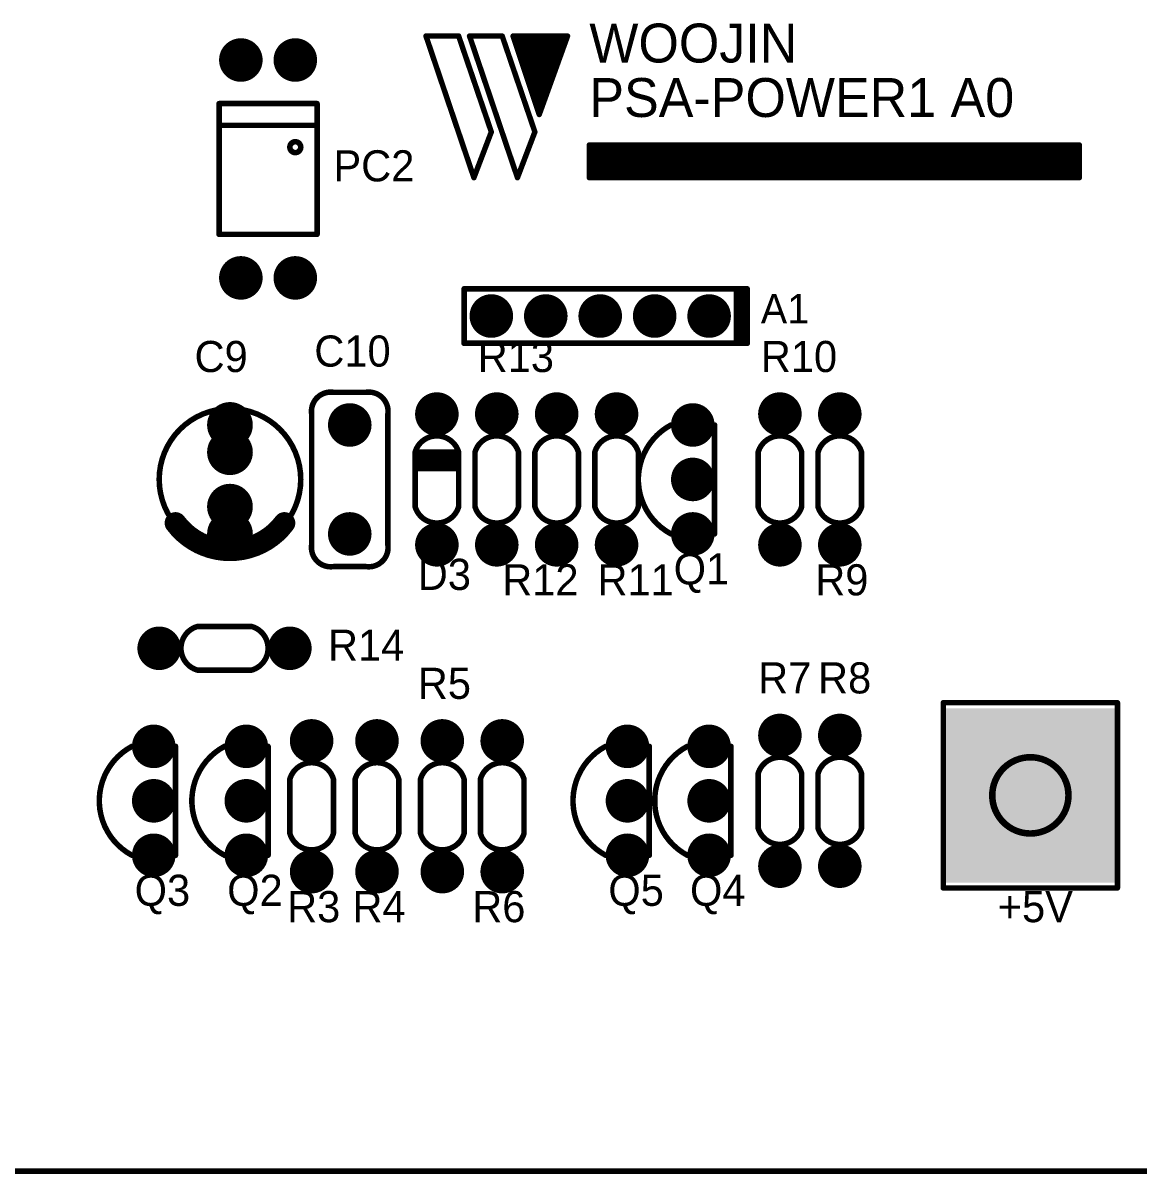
# Model space of a CAD drawing. Extents: x -5 to 220, y 0 to 100.
# Drawn here: x 58.7 to 110, y -0.1 to 52.7 of the extents above; entities that cross this region are included whole.
import ezdxf
from ezdxf.enums import TextEntityAlignment as Align

# ---------------------------------------------------------------- set-up
doc = ezdxf.new("R2010")
doc.units = 0
doc.header["$MEASUREMENT"] = 0
for name, color, linetype in [('2DLINES_1', 2, 'Continuous'), ('BOARD_OUTLINE', 1, 'Continuous'), ('COMP_OUTLINE_TOP', 4, 'Continuous'), ('PADLAYER_BOTTOM', 8, 'Continuous'), ('PADLAYER_TOP', 7, 'Continuous'), ('TEXT_1', 3, 'Continuous'), ('TOOL_TOP', 5, 'Continuous')]:
    doc.layers.add(name, color=color, linetype=linetype)

msp = doc.modelspace()

# ---------------------------------------------------------------- linework, layer by layer
at = {"layer": '2DLINES_1', "const_width": 0.25}
for points in [[(77.25, 52.1), (79.45, 45.6)], [(77.25, 52.1), (78.75, 52.1)], [(78.75, 52.1), (80.25, 47.7)], [(79.25, 52.1), (81.45, 45.6)], [(79.25, 52.1), (80.75, 52.1)], [(80.75, 52.1), (82.25, 47.7)], [(81.25, 52.1), (82.45, 48.5)], [(81.25, 52.1), (82.45, 48.5)], [(83.75, 52.1), (81.25, 52.1)], [(81.25, 52.1), (83.75, 52.1)], [(81.4, 51.95), (83.6, 51.95)], [(81.4, 51.75), (83.6, 51.75)], [(82.45, 48.5), (83.75, 52.1)], [(81.5, 51.55), (83.5, 51.55)], [(81.6, 51.35), (83.4, 51.35)], [(81.6, 51.15), (83.4, 51.15)], [(81.7, 50.95), (83.3, 50.95)], [(81.8, 50.75), (83.2, 50.75)], [(81.9, 50.55), (83.1, 50.55)], [(81.9, 50.35), (83, 50.35)], [(82, 50.15), (82.9, 50.15)], [(82, 49.95), (82.9, 49.95)], [(82.1, 49.75), (82.8, 49.75)], [(82.1, 49.55), (82.8, 49.55)], [(82.2, 49.35), (82.7, 49.35)], [(82.3, 49.15), (82.6, 49.15)], [(82.3, 48.95), (82.6, 48.95)], [(79.45, 45.6), (80.25, 47.7)], [(81.45, 45.6), (82.25, 47.7)], [(107.25, 47.1), (84.75, 47.1)], [(84.75, 47.1), (84.75, 45.6)], [(84.95, 47.05), (107.15, 47.05)], [(84.95, 45.65), (84.95, 47.05)], [(107.15, 47.05), (107.15, 45.65)], [(107.25, 45.6), (107.25, 47.1)], [(85, 46.85), (107, 46.85)], [(85, 45.85), (85, 46.85)], [(85.15, 46.75), (106.95, 46.75)], [(85.15, 45.95), (85.15, 46.75)], [(85.25, 46.6), (106.75, 46.6)], [(85.25, 46.1), (85.25, 46.6)], [(85.35, 46.55), (106.65, 46.55)], [(85.35, 46.15), (85.35, 46.55)], [(106.55, 46.45), (85.45, 46.45)], [(85.45, 46.45), (85.45, 46.25)], [(106.55, 46.25), (106.55, 46.45)], [(106.65, 46.55), (106.65, 46.15)], [(106.75, 46.6), (106.75, 46.1)], [(106.95, 46.75), (106.95, 45.95)], [(107, 46.85), (107, 45.85)], [(107, 45.85), (85, 45.85)], [(106.95, 45.95), (85.15, 45.95)], [(106.75, 46.1), (85.25, 46.1)], [(106.65, 46.15), (85.35, 46.15)], [(85.45, 46.25), (106.55, 46.25)], [(84.75, 45.6), (107.25, 45.6)], [(107.15, 45.65), (84.95, 45.65)], [(109, 21.5), (101, 21.5)], [(101, 21.5), (101, 13)], [(109, 13), (109, 21.5)], [(101, 13), (109, 13)]]:
    msp.add_lwpolyline(points, dxfattribs=at)
at = {"layer": '2DLINES_1', "const_width": 0.125}
for points in [[(77.1875, 52.1, 1), (77.3125, 52.1, 1)], [(77.1875, 52.1, 1), (77.3125, 52.1, 1)], [(78.6875, 52.1, 1), (78.8125, 52.1, 1)], [(78.6875, 52.1, 1), (78.8125, 52.1, 1)], [(79.1875, 52.1, 1), (79.3125, 52.1, 1)], [(79.1875, 52.1, 1), (79.3125, 52.1, 1)], [(80.6875, 52.1, 1), (80.8125, 52.1, 1)], [(80.6875, 52.1, 1), (80.8125, 52.1, 1)], [(81.1875, 52.1, 1), (81.3125, 52.1, 1)], [(81.1875, 52.1, 1), (81.3125, 52.1, 1)], [(81.1875, 52.1, 1), (81.3125, 52.1, 1)], [(81.1875, 52.1, 1), (81.3125, 52.1, 1)], [(81.3375, 51.95, 1), (81.4625, 51.95, 1)], [(81.3375, 51.75, 1), (81.4625, 51.75, 1)], [(83.5375, 51.95, 1), (83.6625, 51.95, 1)], [(83.5375, 51.75, 1), (83.6625, 51.75, 1)], [(83.6875, 52.1, 1), (83.8125, 52.1, 1)], [(83.6875, 52.1, 1), (83.8125, 52.1, 1)], [(83.6875, 52.1, 1), (83.8125, 52.1, 1)], [(81.4375, 51.55, 1), (81.5625, 51.55, 1)], [(81.5375, 51.35, 1), (81.6625, 51.35, 1)], [(81.5375, 51.15, 1), (81.6625, 51.15, 1)], [(83.3375, 51.35, 1), (83.4625, 51.35, 1)], [(83.3375, 51.15, 1), (83.4625, 51.15, 1)], [(83.4375, 51.55, 1), (83.5625, 51.55, 1)], [(81.6375, 50.95, 1), (81.7625, 50.95, 1)], [(81.7375, 50.75, 1), (81.8625, 50.75, 1)], [(83.1375, 50.75, 1), (83.2625, 50.75, 1)], [(83.2375, 50.95, 1), (83.3625, 50.95, 1)], [(81.8375, 50.55, 1), (81.9625, 50.55, 1)], [(81.8375, 50.35, 1), (81.9625, 50.35, 1)], [(81.9375, 50.15, 1), (82.0625, 50.15, 1)], [(82.8375, 50.15, 1), (82.9625, 50.15, 1)], [(82.9375, 50.35, 1), (83.0625, 50.35, 1)], [(83.0375, 50.55, 1), (83.1625, 50.55, 1)], [(81.9375, 49.95, 1), (82.0625, 49.95, 1)], [(82.0375, 49.75, 1), (82.1625, 49.75, 1)], [(82.0375, 49.55, 1), (82.1625, 49.55, 1)], [(82.7375, 49.75, 1), (82.8625, 49.75, 1)], [(82.7375, 49.55, 1), (82.8625, 49.55, 1)], [(82.8375, 49.95, 1), (82.9625, 49.95, 1)], [(82.1375, 49.35, 1), (82.2625, 49.35, 1)], [(82.2375, 49.15, 1), (82.3625, 49.15, 1)], [(82.5375, 49.15, 1), (82.6625, 49.15, 1)], [(82.6375, 49.35, 1), (82.7625, 49.35, 1)], [(82.2375, 48.95, 1), (82.3625, 48.95, 1)], [(82.3875, 48.5, 1), (82.5125, 48.5, 1)], [(82.3875, 48.5, 1), (82.5125, 48.5, 1)], [(82.3875, 48.5, 1), (82.5125, 48.5, 1)], [(82.5375, 48.95, 1), (82.6625, 48.95, 1)], [(80.1875, 47.7, 1), (80.3125, 47.7, 1)], [(80.1875, 47.7, 1), (80.3125, 47.7, 1)], [(82.1875, 47.7, 1), (82.3125, 47.7, 1)], [(82.1875, 47.7, 1), (82.3125, 47.7, 1)], [(84.6875, 47.1, 1), (84.8125, 47.1, 1)], [(84.6875, 47.1, 1), (84.8125, 47.1, 1)], [(84.8875, 47.05, 1), (85.0125, 47.05, 1)], [(84.8875, 47.05, 1), (85.0125, 47.05, 1)], [(107.0875, 47.05, 1), (107.2125, 47.05, 1)], [(107.0875, 47.05, 1), (107.2125, 47.05, 1)], [(107.1875, 47.1, 1), (107.3125, 47.1, 1)], [(107.1875, 47.1, 1), (107.3125, 47.1, 1)], [(84.9375, 46.85, 1), (85.0625, 46.85, 1)], [(84.9375, 46.85, 1), (85.0625, 46.85, 1)], [(85.0875, 46.75, 1), (85.2125, 46.75, 1)], [(85.0875, 46.75, 1), (85.2125, 46.75, 1)], [(85.1875, 46.6, 1), (85.3125, 46.6, 1)], [(85.1875, 46.6, 1), (85.3125, 46.6, 1)], [(85.2875, 46.55, 1), (85.4125, 46.55, 1)], [(85.2875, 46.55, 1), (85.4125, 46.55, 1)], [(85.3875, 46.45, 1), (85.5125, 46.45, 1)], [(85.3875, 46.45, 1), (85.5125, 46.45, 1)], [(106.4875, 46.45, 1), (106.6125, 46.45, 1)], [(106.4875, 46.45, 1), (106.6125, 46.45, 1)], [(106.5875, 46.55, 1), (106.7125, 46.55, 1)], [(106.5875, 46.55, 1), (106.7125, 46.55, 1)], [(106.6875, 46.6, 1), (106.8125, 46.6, 1)], [(106.6875, 46.6, 1), (106.8125, 46.6, 1)], [(106.8875, 46.75, 1), (107.0125, 46.75, 1)], [(106.8875, 46.75, 1), (107.0125, 46.75, 1)], [(106.9375, 46.85, 1), (107.0625, 46.85, 1)], [(106.9375, 46.85, 1), (107.0625, 46.85, 1)], [(84.9375, 45.85, 1), (85.0625, 45.85, 1)], [(84.9375, 45.85, 1), (85.0625, 45.85, 1)], [(85.0875, 45.95, 1), (85.2125, 45.95, 1)], [(85.0875, 45.95, 1), (85.2125, 45.95, 1)], [(85.1875, 46.1, 1), (85.3125, 46.1, 1)], [(85.1875, 46.1, 1), (85.3125, 46.1, 1)], [(85.2875, 46.15, 1), (85.4125, 46.15, 1)], [(85.2875, 46.15, 1), (85.4125, 46.15, 1)], [(85.3875, 46.25, 1), (85.5125, 46.25, 1)], [(85.3875, 46.25, 1), (85.5125, 46.25, 1)], [(106.4875, 46.25, 1), (106.6125, 46.25, 1)], [(106.4875, 46.25, 1), (106.6125, 46.25, 1)], [(106.5875, 46.15, 1), (106.7125, 46.15, 1)], [(106.5875, 46.15, 1), (106.7125, 46.15, 1)], [(106.6875, 46.1, 1), (106.8125, 46.1, 1)], [(106.6875, 46.1, 1), (106.8125, 46.1, 1)], [(106.8875, 45.95, 1), (107.0125, 45.95, 1)], [(106.8875, 45.95, 1), (107.0125, 45.95, 1)], [(106.9375, 45.85, 1), (107.0625, 45.85, 1)], [(106.9375, 45.85, 1), (107.0625, 45.85, 1)], [(79.3875, 45.6, 1), (79.5125, 45.6, 1)], [(79.3875, 45.6, 1), (79.5125, 45.6, 1)], [(81.3875, 45.6, 1), (81.5125, 45.6, 1)], [(81.3875, 45.6, 1), (81.5125, 45.6, 1)], [(84.6875, 45.6, 1), (84.8125, 45.6, 1)], [(84.6875, 45.6, 1), (84.8125, 45.6, 1)], [(84.8875, 45.65, 1), (85.0125, 45.65, 1)], [(84.8875, 45.65, 1), (85.0125, 45.65, 1)], [(107.0875, 45.65, 1), (107.2125, 45.65, 1)], [(107.0875, 45.65, 1), (107.2125, 45.65, 1)], [(107.1875, 45.6, 1), (107.3125, 45.6, 1)], [(107.1875, 45.6, 1), (107.3125, 45.6, 1)], [(100.9375, 21.5, 1), (101.0625, 21.5, 1)], [(100.9375, 21.5, 1), (101.0625, 21.5, 1)], [(108.9375, 21.5, 1), (109.0625, 21.5, 1)], [(108.9375, 21.5, 1), (109.0625, 21.5, 1)], [(100.9375, 13, 1), (101.0625, 13, 1)], [(100.9375, 13, 1), (101.0625, 13, 1)], [(108.9375, 13, 1), (109.0625, 13, 1)], [(108.9375, 13, 1), (109.0625, 13, 1)]]:
    msp.add_lwpolyline(points, format="xyb", close=True, dxfattribs=at)
at = {"layer": 'BOARD_OUTLINE', "const_width": 0.254}
msp.add_lwpolyline([(218, 0), (2, 0, -0.427052)], format="xyb", dxfattribs=at)
at = {"layer": 'COMP_OUTLINE_TOP', "const_width": 0.254}
for points in [[(67.75, 43), (67.75, 49)], [(67.75, 49), (72.25, 49)], [(72.25, 49), (72.25, 43)], [(72.25, 48), (67.75, 48)], [(72.25, 43), (67.75, 43)], [(92, 40.5), (79, 40.5)], [(79, 40.5), (79, 39)], [(91.5, 38), (91.5, 40.5)], [(91.75, 38), (91.75, 40.5)], [(92, 38), (92, 40.5)], [(79, 39.5), (79, 38)], [(92, 38), (92, 39.5)], [(79, 38), (92, 38)], [(72, 28.75), (72, 34.75)], [(90.5, 29.25), (90.5, 34.25)], [(78.75, 33), (76.75, 33)], [(78.75, 32.875), (76.75, 32.875)], [(78.75, 32.75), (76.75, 32.75)], [(78.75, 32.625), (76.75, 32.625)], [(78.75, 32.5), (76.75, 32.5)], [(78.75, 32.375), (76.75, 32.375)], [(76.75, 32.25), (78.75, 32.25)], [(78.75, 32.25), (76.75, 32.25)], [(65.75, 14.5), (65.75, 19.5)], [(70, 14.5), (70, 19.5)], [(87.5, 14.5), (87.5, 19.5)], [(91.25, 14.5), (91.25, 19.5)]]:
    msp.add_lwpolyline(points, dxfattribs=at)
at = {"layer": 'COMP_OUTLINE_TOP'}
for points, const_width in [([(67.6865, 49, 1), (67.8135, 49, 1)], 0.127), ([(67.6865, 49, 1), (67.8135, 49, 1)], 0.127), ([(72.1865, 49, 1), (72.3135, 49, 1)], 0.127), ([(72.1865, 49, 1), (72.3135, 49, 1)], 0.127), ([(67.6865, 48, 1), (67.8135, 48, 1)], 0.127), ([(72.1865, 48, 1), (72.3135, 48, 1)], 0.127), ([(67.6865, 43, 1), (67.8135, 43, 1)], 0.127), ([(67.6865, 43, 1), (67.8135, 43, 1)], 0.127), ([(72.1865, 43, 1), (72.3135, 43, 1)], 0.127), ([(72.1865, 43, 1), (72.3135, 43, 1)], 0.127), ([(78.9365, 40.5, 1), (79.0635, 40.5, 1)], 0.127), ([(78.9365, 40.5, 1), (79.0635, 40.5, 1)], 0.127), ([(91.4365, 40.5, 1), (91.5635, 40.5, 1)], 0.127), ([(91.6865, 40.5, 1), (91.8135, 40.5, 1)], 0.127), ([(91.9365, 40.5, 1), (92.0635, 40.5, 1)], 0.127), ([(91.9365, 40.5, 1), (92.0635, 40.5, 1)], 0.127), ([(78.9365, 39.5, 1), (79.0635, 39.5, 1)], 0.127), ([(91.9365, 39.5, 1), (92.0635, 39.5, 1)], 0.127), ([(78.9365, 39, 1), (79.0635, 39, 1)], 0.127), ([(78.9365, 38, 1), (79.0635, 38, 1)], 0.127), ([(78.9365, 38, 1), (79.0635, 38, 1)], 0.127), ([(91.4365, 38, 1), (91.5635, 38, 1)], 0.127), ([(91.6865, 38, 1), (91.8135, 38, 1)], 0.127), ([(91.9365, 38, 1), (92.0635, 38, 1)], 0.127), ([(91.9365, 38, 1), (92.0635, 38, 1)], 0.127), ([(91.9365, 38, 1), (92.0635, 38, 1)], 0.127), ([(72.8115, 35.75888, 1), (72.9385, 35.75888, 1)], 0.127), ([(72.8115, 35.75888, 1), (72.9385, 35.75888, 1)], 0.127), ([(72.9365, 35.75, 1), (73.0635, 35.75, 1)], 0.127), ([(72.9365, 35.75, 1), (73.0635, 35.75, 1)], 0.127), ([(74.4365, 35.75, 1), (74.5635, 35.75, 1)], 0.127), ([(74.4365, 35.75, 1), (74.5635, 35.75, 1)], 0.127), ([(74.5615, 35.75888, 1), (74.6885, 35.75888, 1)], 0.127), ([(74.5615, 35.75888, 1), (74.6885, 35.75888, 1)], 0.127), ([(71.9365, 34.75, 1), (72.0635, 34.75, 1)], 0.127), ([(71.9365, 34.75, 1), (72.0635, 34.75, 1)], 0.127), ([(75.4365, 34.75, 1), (75.5635, 34.75, 1)], 0.127), ([(75.4365, 34.75, 1), (75.5635, 34.75, 1)], 0.127), ([(88.4365, 34.25, 1), (88.5635, 34.25, 1)], 0.127), ([(90.4365, 34.25, 1), (90.5635, 34.25, 1)], 0.127), ([(77.6865, 33.75, 1), (77.8135, 33.75, 1)], 0.127), ([(77.6865, 33.75, 1), (77.8135, 33.75, 1)], 0.127), ([(80.4365, 33.75, 1), (80.5635, 33.75, 1)], 0.127), ([(80.4365, 33.75, 1), (80.5635, 33.75, 1)], 0.127), ([(83.1865, 33.75, 1), (83.3135, 33.75, 1)], 0.127), ([(83.1865, 33.75, 1), (83.3135, 33.75, 1)], 0.127), ([(85.9365, 33.75, 1), (86.0635, 33.75, 1)], 0.127), ([(85.9365, 33.75, 1), (86.0635, 33.75, 1)], 0.127), ([(93.4365, 33.75, 1), (93.5635, 33.75, 1)], 0.127), ([(93.4365, 33.75, 1), (93.5635, 33.75, 1)], 0.127), ([(96.1865, 33.75, 1), (96.3135, 33.75, 1)], 0.127), ([(96.1865, 33.75, 1), (96.3135, 33.75, 1)], 0.127), ([(76.6865, 33, 1), (76.8135, 33, 1)], 0.127), ([(76.6865, 33, 1), (76.8135, 33, 1)], 0.127), ([(76.6865, 33, 1), (76.8135, 33, 1)], 0.127), ([(76.6865, 32.875, 1), (76.8135, 32.875, 1)], 0.127), ([(76.6865, 32.75, 1), (76.8135, 32.75, 1)], 0.127), ([(76.6865, 32.625, 1), (76.8135, 32.625, 1)], 0.127), ([(78.6865, 33, 1), (78.8135, 33, 1)], 0.127), ([(78.6865, 33, 1), (78.8135, 33, 1)], 0.127), ([(78.6865, 33, 1), (78.8135, 33, 1)], 0.127), ([(78.6865, 32.875, 1), (78.8135, 32.875, 1)], 0.127), ([(78.6865, 32.75, 1), (78.8135, 32.75, 1)], 0.127), ([(78.6865, 32.625, 1), (78.8135, 32.625, 1)], 0.127), ([(79.4365, 33, 1), (79.5635, 33, 1)], 0.127), ([(79.4365, 33, 1), (79.5635, 33, 1)], 0.127), ([(81.4365, 33, 1), (81.5635, 33, 1)], 0.127), ([(81.4365, 33, 1), (81.5635, 33, 1)], 0.127), ([(82.1865, 33, 1), (82.3135, 33, 1)], 0.127), ([(82.1865, 33, 1), (82.3135, 33, 1)], 0.127), ([(84.1865, 33, 1), (84.3135, 33, 1)], 0.127), ([(84.1865, 33, 1), (84.3135, 33, 1)], 0.127), ([(84.9365, 33, 1), (85.0635, 33, 1)], 0.127), ([(84.9365, 33, 1), (85.0635, 33, 1)], 0.127), ([(86.9365, 33, 1), (87.0635, 33, 1)], 0.127), ([(86.9365, 33, 1), (87.0635, 33, 1)], 0.127), ([(92.4365, 33, 1), (92.5635, 33, 1)], 0.127), ([(92.4365, 33, 1), (92.5635, 33, 1)], 0.127), ([(94.4365, 33, 1), (94.5635, 33, 1)], 0.127), ([(94.4365, 33, 1), (94.5635, 33, 1)], 0.127), ([(95.1865, 33, 1), (95.3135, 33, 1)], 0.127), ([(95.1865, 33, 1), (95.3135, 33, 1)], 0.127), ([(97.1865, 33, 1), (97.3135, 33, 1)], 0.127), ([(97.1865, 33, 1), (97.3135, 33, 1)], 0.127), ([(76.6865, 32.5, 1), (76.8135, 32.5, 1)], 0.127), ([(76.6865, 32.375, 1), (76.8135, 32.375, 1)], 0.127), ([(76.6865, 32.25, 1), (76.8135, 32.25, 1)], 0.127), ([(76.6865, 32.25, 1), (76.8135, 32.25, 1)], 0.127), ([(78.6865, 32.5, 1), (78.8135, 32.5, 1)], 0.127), ([(78.6865, 32.375, 1), (78.8135, 32.375, 1)], 0.127), ([(78.6865, 32.25, 1), (78.8135, 32.25, 1)], 0.127), ([(78.6865, 32.25, 1), (78.8135, 32.25, 1)], 0.127), ([(65.5, 29.75, 1), (66, 29.75, 1)], 0.5), ([(70.5, 29.75, 1), (71, 29.75, 1)], 0.5), ([(76.6865, 30.5, 1), (76.8135, 30.5, 1)], 0.127), ([(76.6865, 30.5, 1), (76.8135, 30.5, 1)], 0.127), ([(78.6865, 30.5, 1), (78.8135, 30.5, 1)], 0.127), ([(78.6865, 30.5, 1), (78.8135, 30.5, 1)], 0.127), ([(79.4365, 30.5, 1), (79.5635, 30.5, 1)], 0.127), ([(79.4365, 30.5, 1), (79.5635, 30.5, 1)], 0.127), ([(81.4365, 30.5, 1), (81.5635, 30.5, 1)], 0.127), ([(81.4365, 30.5, 1), (81.5635, 30.5, 1)], 0.127), ([(82.1865, 30.5, 1), (82.3135, 30.5, 1)], 0.127), ([(82.1865, 30.5, 1), (82.3135, 30.5, 1)], 0.127), ([(84.1865, 30.5, 1), (84.3135, 30.5, 1)], 0.127), ([(84.1865, 30.5, 1), (84.3135, 30.5, 1)], 0.127), ([(84.9365, 30.5, 1), (85.0635, 30.5, 1)], 0.127), ([(84.9365, 30.5, 1), (85.0635, 30.5, 1)], 0.127), ([(86.9365, 30.5, 1), (87.0635, 30.5, 1)], 0.127), ([(86.9365, 30.5, 1), (87.0635, 30.5, 1)], 0.127), ([(92.4365, 30.5, 1), (92.5635, 30.5, 1)], 0.127), ([(92.4365, 30.5, 1), (92.5635, 30.5, 1)], 0.127), ([(94.4365, 30.5, 1), (94.5635, 30.5, 1)], 0.127), ([(94.4365, 30.5, 1), (94.5635, 30.5, 1)], 0.127), ([(95.1865, 30.5, 1), (95.3135, 30.5, 1)], 0.127), ([(95.1865, 30.5, 1), (95.3135, 30.5, 1)], 0.127), ([(97.1865, 30.5, 1), (97.3135, 30.5, 1)], 0.127), ([(97.1865, 30.5, 1), (97.3135, 30.5, 1)], 0.127), ([(77.6865, 29.75, 1), (77.8135, 29.75, 1)], 0.127), ([(77.6865, 29.75, 1), (77.8135, 29.75, 1)], 0.127), ([(80.4365, 29.75, 1), (80.5635, 29.75, 1)], 0.127), ([(80.4365, 29.75, 1), (80.5635, 29.75, 1)], 0.127), ([(83.1865, 29.75, 1), (83.3135, 29.75, 1)], 0.127), ([(83.1865, 29.75, 1), (83.3135, 29.75, 1)], 0.127), ([(85.9365, 29.75, 1), (86.0635, 29.75, 1)], 0.127), ([(85.9365, 29.75, 1), (86.0635, 29.75, 1)], 0.127), ([(93.4365, 29.75, 1), (93.5635, 29.75, 1)], 0.127), ([(93.4365, 29.75, 1), (93.5635, 29.75, 1)], 0.127), ([(96.1865, 29.75, 1), (96.3135, 29.75, 1)], 0.127), ([(96.1865, 29.75, 1), (96.3135, 29.75, 1)], 0.127), ([(88.4365, 29.25, 1), (88.5635, 29.25, 1)], 0.127), ([(90.4365, 29.25, 1), (90.5635, 29.25, 1)], 0.127), ([(68, 28.5, 1), (68.5, 28.5, 1)], 0.5), ([(68, 28.5, 1), (68.5, 28.5, 1)], 0.5), ([(71.9365, 28.75, 1), (72.0635, 28.75, 1)], 0.127), ([(71.9365, 28.75, 1), (72.0635, 28.75, 1)], 0.127), ([(75.4365, 28.75, 1), (75.5635, 28.75, 1)], 0.127), ([(75.4365, 28.75, 1), (75.5635, 28.75, 1)], 0.127), ([(72.8115, 27.74112, 1), (72.9385, 27.74112, 1)], 0.127), ([(72.8115, 27.74112, 1), (72.9385, 27.74112, 1)], 0.127), ([(72.9365, 27.75, 1), (73.0635, 27.75, 1)], 0.127), ([(72.9365, 27.75, 1), (73.0635, 27.75, 1)], 0.127), ([(74.4365, 27.75, 1), (74.5635, 27.75, 1)], 0.127), ([(74.4365, 27.75, 1), (74.5635, 27.75, 1)], 0.127), ([(74.5615, 27.74112, 1), (74.6885, 27.74112, 1)], 0.127), ([(74.5615, 27.74112, 1), (74.6885, 27.74112, 1)], 0.127), ([(66.6865, 25, 1), (66.8135, 25, 1)], 0.127), ([(66.6865, 25, 1), (66.8135, 25, 1)], 0.127), ([(69.1865, 25, 1), (69.3135, 25, 1)], 0.127), ([(69.1865, 25, 1), (69.3135, 25, 1)], 0.127), ([(65.9365, 24, 1), (66.0635, 24, 1)], 0.127), ([(65.9365, 24, 1), (66.0635, 24, 1)], 0.127), ([(69.9365, 24, 1), (70.0635, 24, 1)], 0.127), ([(69.9365, 24, 1), (70.0635, 24, 1)], 0.127), ([(66.6865, 23, 1), (66.8135, 23, 1)], 0.127), ([(66.6865, 23, 1), (66.8135, 23, 1)], 0.127), ([(69.1865, 23, 1), (69.3135, 23, 1)], 0.127), ([(69.1865, 23, 1), (69.3135, 23, 1)], 0.127), ([(63.6865, 19.5, 1), (63.8135, 19.5, 1)], 0.127), ([(65.6865, 19.5, 1), (65.8135, 19.5, 1)], 0.127), ([(67.9365, 19.5, 1), (68.0635, 19.5, 1)], 0.127), ([(69.9365, 19.5, 1), (70.0635, 19.5, 1)], 0.127), ([(85.4365, 19.5, 1), (85.5635, 19.5, 1)], 0.127), ([(87.4365, 19.5, 1), (87.5635, 19.5, 1)], 0.127), ([(89.1865, 19.5, 1), (89.3135, 19.5, 1)], 0.127), ([(91.1865, 19.5, 1), (91.3135, 19.5, 1)], 0.127), ([(93.4365, 19, 1), (93.5635, 19, 1)], 0.127), ([(93.4365, 19, 1), (93.5635, 19, 1)], 0.127), ([(96.1865, 19, 1), (96.3135, 19, 1)], 0.127), ([(96.1865, 19, 1), (96.3135, 19, 1)], 0.127), ([(71.9365, 18.75, 1), (72.0635, 18.75, 1)], 0.127), ([(71.9365, 18.75, 1), (72.0635, 18.75, 1)], 0.127), ([(74.9365, 18.75, 1), (75.0635, 18.75, 1)], 0.127), ([(74.9365, 18.75, 1), (75.0635, 18.75, 1)], 0.127), ([(77.9365, 18.75, 1), (78.0635, 18.75, 1)], 0.127), ([(77.9365, 18.75, 1), (78.0635, 18.75, 1)], 0.127), ([(80.6865, 18.75, 1), (80.8135, 18.75, 1)], 0.127), ([(80.6865, 18.75, 1), (80.8135, 18.75, 1)], 0.127), ([(70.9365, 18, 1), (71.0635, 18, 1)], 0.127), ([(70.9365, 18, 1), (71.0635, 18, 1)], 0.127), ([(72.9365, 18, 1), (73.0635, 18, 1)], 0.127), ([(72.9365, 18, 1), (73.0635, 18, 1)], 0.127), ([(73.9365, 18, 1), (74.0635, 18, 1)], 0.127), ([(73.9365, 18, 1), (74.0635, 18, 1)], 0.127), ([(75.9365, 18, 1), (76.0635, 18, 1)], 0.127), ([(75.9365, 18, 1), (76.0635, 18, 1)], 0.127), ([(76.9365, 18, 1), (77.0635, 18, 1)], 0.127), ([(76.9365, 18, 1), (77.0635, 18, 1)], 0.127), ([(78.9365, 18, 1), (79.0635, 18, 1)], 0.127), ([(78.9365, 18, 1), (79.0635, 18, 1)], 0.127), ([(79.6865, 18, 1), (79.8135, 18, 1)], 0.127), ([(79.6865, 18, 1), (79.8135, 18, 1)], 0.127), ([(81.6865, 18, 1), (81.8135, 18, 1)], 0.127), ([(81.6865, 18, 1), (81.8135, 18, 1)], 0.127), ([(92.4365, 18.25, 1), (92.5635, 18.25, 1)], 0.127), ([(92.4365, 18.25, 1), (92.5635, 18.25, 1)], 0.127), ([(94.4365, 18.25, 1), (94.5635, 18.25, 1)], 0.127), ([(94.4365, 18.25, 1), (94.5635, 18.25, 1)], 0.127), ([(95.1865, 18.25, 1), (95.3135, 18.25, 1)], 0.127), ([(95.1865, 18.25, 1), (95.3135, 18.25, 1)], 0.127), ([(97.1865, 18.25, 1), (97.3135, 18.25, 1)], 0.127), ([(97.1865, 18.25, 1), (97.3135, 18.25, 1)], 0.127), ([(92.4365, 15.75, 1), (92.5635, 15.75, 1)], 0.127), ([(92.4365, 15.75, 1), (92.5635, 15.75, 1)], 0.127), ([(94.4365, 15.75, 1), (94.5635, 15.75, 1)], 0.127), ([(94.4365, 15.75, 1), (94.5635, 15.75, 1)], 0.127), ([(95.1865, 15.75, 1), (95.3135, 15.75, 1)], 0.127), ([(95.1865, 15.75, 1), (95.3135, 15.75, 1)], 0.127), ([(97.1865, 15.75, 1), (97.3135, 15.75, 1)], 0.127), ([(97.1865, 15.75, 1), (97.3135, 15.75, 1)], 0.127), ([(70.9365, 15.5, 1), (71.0635, 15.5, 1)], 0.127), ([(70.9365, 15.5, 1), (71.0635, 15.5, 1)], 0.127), ([(72.9365, 15.5, 1), (73.0635, 15.5, 1)], 0.127), ([(72.9365, 15.5, 1), (73.0635, 15.5, 1)], 0.127), ([(73.9365, 15.5, 1), (74.0635, 15.5, 1)], 0.127), ([(73.9365, 15.5, 1), (74.0635, 15.5, 1)], 0.127), ([(75.9365, 15.5, 1), (76.0635, 15.5, 1)], 0.127), ([(75.9365, 15.5, 1), (76.0635, 15.5, 1)], 0.127), ([(76.9365, 15.5, 1), (77.0635, 15.5, 1)], 0.127), ([(76.9365, 15.5, 1), (77.0635, 15.5, 1)], 0.127), ([(78.9365, 15.5, 1), (79.0635, 15.5, 1)], 0.127), ([(78.9365, 15.5, 1), (79.0635, 15.5, 1)], 0.127), ([(79.6865, 15.5, 1), (79.8135, 15.5, 1)], 0.127), ([(79.6865, 15.5, 1), (79.8135, 15.5, 1)], 0.127), ([(81.6865, 15.5, 1), (81.8135, 15.5, 1)], 0.127), ([(81.6865, 15.5, 1), (81.8135, 15.5, 1)], 0.127), ([(71.9365, 14.75, 1), (72.0635, 14.75, 1)], 0.127), ([(71.9365, 14.75, 1), (72.0635, 14.75, 1)], 0.127), ([(74.9365, 14.75, 1), (75.0635, 14.75, 1)], 0.127), ([(74.9365, 14.75, 1), (75.0635, 14.75, 1)], 0.127), ([(77.9365, 14.75, 1), (78.0635, 14.75, 1)], 0.127), ([(77.9365, 14.75, 1), (78.0635, 14.75, 1)], 0.127), ([(80.6865, 14.75, 1), (80.8135, 14.75, 1)], 0.127), ([(80.6865, 14.75, 1), (80.8135, 14.75, 1)], 0.127), ([(93.4365, 15, 1), (93.5635, 15, 1)], 0.127), ([(93.4365, 15, 1), (93.5635, 15, 1)], 0.127), ([(96.1865, 15, 1), (96.3135, 15, 1)], 0.127), ([(96.1865, 15, 1), (96.3135, 15, 1)], 0.127), ([(63.6865, 14.5, 1), (63.8135, 14.5, 1)], 0.127), ([(65.6865, 14.5, 1), (65.8135, 14.5, 1)], 0.127), ([(67.9365, 14.5, 1), (68.0635, 14.5, 1)], 0.127), ([(69.9365, 14.5, 1), (70.0635, 14.5, 1)], 0.127), ([(85.4365, 14.5, 1), (85.5635, 14.5, 1)], 0.127), ([(87.4365, 14.5, 1), (87.5635, 14.5, 1)], 0.127), ([(89.1865, 14.5, 1), (89.3135, 14.5, 1)], 0.127), ([(91.1865, 14.5, 1), (91.3135, 14.5, 1)], 0.127)]:
    msp.add_lwpolyline(points, format="xyb", close=True, dxfattribs=dict(at, const_width=const_width))
for points, const_width in [([(71, 47, 1), (71.5, 47, 1), (71, 47)], 0.254), ([(72, 34.75, -0.456412), (72.875, 35.75888, -0.035489)], 0.254), ([(72.875, 35.75888, -0.035489), (73, 35.75)], 0.254), ([(73, 35.75), (74.5, 35.75, -0.035489)], 0.254), ([(74.5, 35.75, -0.035489), (74.625, 35.75888, -0.456412)], 0.254), ([(74.625, 35.75888, -0.456412), (75.5, 34.75)], 0.254), ([(65, 31.75, 1), (71.5, 31.75, 1), (65, 31.75)], 0.254), ([(75.5, 34.75), (75.5, 28.75, -0.456412)], 0.254), ([(88.5, 29.25, -0.6), (88.5, 34.25)], 0.254), ([(76.75, 33, -0.333333), (77.75, 33.75, -0.333333)], 0.254), ([(77.75, 33.75, -0.333333), (78.75, 33)], 0.254), ([(79.5, 33, -0.333333), (80.5, 33.75, -0.333333)], 0.254), ([(80.5, 33.75, -0.333333), (81.5, 33)], 0.254), ([(82.25, 33, -0.333333), (83.25, 33.75, -0.333333)], 0.254), ([(83.25, 33.75, -0.333333), (84.25, 33)], 0.254), ([(85, 33, -0.333333), (86, 33.75, -0.333333)], 0.254), ([(86, 33.75, -0.333333), (87, 33)], 0.254), ([(92.5, 33, -0.333333), (93.5, 33.75, -0.333333)], 0.254), ([(93.5, 33.75, -0.333333), (94.5, 33)], 0.254), ([(95.25, 33, -0.333333), (96.25, 33.75, -0.333333)], 0.254), ([(96.25, 33.75, -0.333333), (97.25, 33)], 0.254), ([(76.75, 30.5), (76.75, 33, -0.333333)], 0.254), ([(78.75, 33), (78.75, 30.5, -0.333333)], 0.254), ([(79.5, 30.5), (79.5, 33, -0.333333)], 0.254), ([(81.5, 33), (81.5, 30.5, -0.333333)], 0.254), ([(82.25, 30.5), (82.25, 33, -0.333333)], 0.254), ([(84.25, 33), (84.25, 30.5, -0.333333)], 0.254), ([(85, 30.5), (85, 33, -0.333333)], 0.254), ([(87, 33), (87, 30.5, -0.333333)], 0.254), ([(92.5, 30.5), (92.5, 33, -0.333333)], 0.254), ([(94.5, 33), (94.5, 30.5, -0.333333)], 0.254), ([(95.25, 30.5), (95.25, 33, -0.333333)], 0.254), ([(97.25, 33), (97.25, 30.5, -0.333333)], 0.254), ([(68.25, 28.5, -0.236068), (65.75, 29.75)], 1), ([(70.75, 29.75, -0.236068), (68.25, 28.5, -0.236068)], 1), ([(77.75, 29.75, -0.333333), (76.75, 30.5)], 0.254), ([(78.75, 30.5, -0.333333), (77.75, 29.75, -0.333333)], 0.254), ([(80.5, 29.75, -0.333333), (79.5, 30.5)], 0.254), ([(81.5, 30.5, -0.333333), (80.5, 29.75, -0.333333)], 0.254), ([(83.25, 29.75, -0.333333), (82.25, 30.5)], 0.254), ([(84.25, 30.5, -0.333333), (83.25, 29.75, -0.333333)], 0.254), ([(86, 29.75, -0.333333), (85, 30.5)], 0.254), ([(87, 30.5, -0.333333), (86, 29.75, -0.333333)], 0.254), ([(93.5, 29.75, -0.333333), (92.5, 30.5)], 0.254), ([(94.5, 30.5, -0.333333), (93.5, 29.75, -0.333333)], 0.254), ([(96.25, 29.75, -0.333333), (95.25, 30.5)], 0.254), ([(97.25, 30.5, -0.333333), (96.25, 29.75, -0.333333)], 0.254), ([(72.875, 27.74112, -0.456412), (72, 28.75)], 0.254), ([(75.5, 28.75, -0.456412), (74.625, 27.74112, -0.035489)], 0.254), ([(73, 27.75, -0.035489), (72.875, 27.74112, -0.456412)], 0.254), ([(74.5, 27.75), (73, 27.75, -0.035489)], 0.254), ([(74.625, 27.74112, -0.035489), (74.5, 27.75)], 0.254), ([(66, 24, -0.333333), (66.75, 25)], 0.254), ([(66.75, 25), (69.25, 25, -0.333333)], 0.254), ([(69.25, 25, -0.333333), (70, 24, -0.333333)], 0.254), ([(66.75, 23, -0.333333), (66, 24, -0.333333)], 0.254), ([(70, 24, -0.333333), (69.25, 23)], 0.254), ([(69.25, 23), (66.75, 23, -0.333333)], 0.254), ([(63.75, 14.5, -0.6), (63.75, 19.5)], 0.254), ([(68, 14.5, -0.6), (68, 19.5)], 0.254), ([(85.5, 14.5, -0.6), (85.5, 19.5)], 0.254), ([(89.25, 14.5, -0.6), (89.25, 19.5)], 0.254), ([(92.5, 18.25, -0.333333), (93.5, 19, -0.333333)], 0.254), ([(93.5, 19, -0.333333), (94.5, 18.25)], 0.254), ([(95.25, 18.25, -0.333333), (96.25, 19, -0.333333)], 0.254), ([(96.25, 19, -0.333333), (97.25, 18.25)], 0.254), ([(71, 18, -0.333333), (72, 18.75, -0.333333)], 0.254), ([(72, 18.75, -0.333333), (73, 18)], 0.254), ([(74, 18, -0.333333), (75, 18.75, -0.333333)], 0.254), ([(75, 18.75, -0.333333), (76, 18)], 0.254), ([(77, 18, -0.333333), (78, 18.75, -0.333333)], 0.254), ([(78, 18.75, -0.333333), (79, 18)], 0.254), ([(79.75, 18, -0.333333), (80.75, 18.75, -0.333333)], 0.254), ([(80.75, 18.75, -0.333333), (81.75, 18)], 0.254), ([(71, 15.5), (71, 18, -0.333333)], 0.254), ([(73, 18), (73, 15.5, -0.333333)], 0.254), ([(74, 15.5), (74, 18, -0.333333)], 0.254), ([(76, 18), (76, 15.5, -0.333333)], 0.254), ([(77, 15.5), (77, 18, -0.333333)], 0.254), ([(79, 18), (79, 15.5, -0.333333)], 0.254), ([(79.75, 15.5), (79.75, 18, -0.333333)], 0.254), ([(81.75, 18), (81.75, 15.5, -0.333333)], 0.254), ([(92.5, 15.75), (92.5, 18.25, -0.333333)], 0.254), ([(94.5, 18.25), (94.5, 15.75, -0.333333)], 0.254), ([(95.25, 15.75), (95.25, 18.25, -0.333333)], 0.254), ([(97.25, 18.25), (97.25, 15.75, -0.333333)], 0.254), ([(93.5, 15, -0.333333), (92.5, 15.75)], 0.254), ([(94.5, 15.75, -0.333333), (93.5, 15, -0.333333)], 0.254), ([(96.25, 15, -0.333333), (95.25, 15.75)], 0.254), ([(97.25, 15.75, -0.333333), (96.25, 15, -0.333333)], 0.254), ([(72, 14.75, -0.333333), (71, 15.5)], 0.254), ([(73, 15.5, -0.333333), (72, 14.75, -0.333333)], 0.254), ([(75, 14.75, -0.333333), (74, 15.5)], 0.254), ([(76, 15.5, -0.333333), (75, 14.75, -0.333333)], 0.254), ([(78, 14.75, -0.333333), (77, 15.5)], 0.254), ([(79, 15.5, -0.333333), (78, 14.75, -0.333333)], 0.254), ([(80.75, 14.75, -0.333333), (79.75, 15.5)], 0.254), ([(81.75, 15.5, -0.333333), (80.75, 14.75, -0.333333)], 0.254)]:
    msp.add_lwpolyline(points, format="xyb", dxfattribs=dict(at, const_width=const_width))
at = {"layer": 'PADLAYER_BOTTOM', "const_width": 1}
for points in [[(68.25, 51, 1), (69.25, 51, 1)], [(70.75, 51, 1), (71.75, 51, 1)], [(68.25, 41, 1), (69.25, 41, 1)], [(70.75, 41, 1), (71.75, 41, 1)], [(79.75, 39.25, 1), (80.75, 39.25, 1)], [(82.25, 39.25, 1), (83.25, 39.25, 1)], [(84.75, 39.25, 1), (85.75, 39.25, 1)], [(87.25, 39.25, 1), (88.25, 39.25, 1)], [(89.75, 39.25, 1), (90.75, 39.25, 1)], [(77.25, 34.75, 1), (78.25, 34.75, 1)], [(80, 34.75, 1), (81, 34.75, 1)], [(82.75, 34.75, 1), (83.75, 34.75, 1)], [(85.5, 34.75, 1), (86.5, 34.75, 1)], [(93, 34.75, 1), (94, 34.75, 1)], [(95.75, 34.75, 1), (96.75, 34.75, 1)], [(67.75, 34.25, 1), (68.75, 34.25, 1)], [(73.25, 34.25, 1), (74.25, 34.25, 1)], [(89, 34.25, 1), (90, 34.25, 1)], [(67.75, 33, 1), (68.75, 33, 1)], [(89, 31.75, 1), (90, 31.75, 1)], [(67.75, 30.5, 1), (68.75, 30.5, 1)], [(67.75, 29.25, 1), (68.75, 29.25, 1)], [(73.25, 29.25, 1), (74.25, 29.25, 1)], [(89, 29.25, 1), (90, 29.25, 1)], [(77.25, 28.75, 1), (78.25, 28.75, 1)], [(80, 28.75, 1), (81, 28.75, 1)], [(82.75, 28.75, 1), (83.75, 28.75, 1)], [(85.5, 28.75, 1), (86.5, 28.75, 1)], [(93, 28.75, 1), (94, 28.75, 1)], [(95.75, 28.75, 1), (96.75, 28.75, 1)], [(64.5, 24, 1), (65.5, 24, 1)], [(70.5, 24, 1), (71.5, 24, 1)], [(71.5, 19.75, 1), (72.5, 19.75, 1)], [(74.5, 19.75, 1), (75.5, 19.75, 1)], [(77.5, 19.75, 1), (78.5, 19.75, 1)], [(80.25, 19.75, 1), (81.25, 19.75, 1)], [(93, 20, 1), (94, 20, 1)], [(95.75, 20, 1), (96.75, 20, 1)], [(64.25, 19.5, 1), (65.25, 19.5, 1)], [(68.5, 19.5, 1), (69.5, 19.5, 1)], [(86, 19.5, 1), (87, 19.5, 1)], [(89.75, 19.5, 1), (90.75, 19.5, 1)], [(64.25, 17, 1), (65.25, 17, 1)], [(68.5, 17, 1), (69.5, 17, 1)], [(86, 17, 1), (87, 17, 1)], [(89.75, 17, 1), (90.75, 17, 1)], [(64.25, 14.5, 1), (65.25, 14.5, 1)], [(68.5, 14.5, 1), (69.5, 14.5, 1)], [(86, 14.5, 1), (87, 14.5, 1)], [(89.75, 14.5, 1), (90.75, 14.5, 1)], [(93, 14, 1), (94, 14, 1)], [(95.75, 14, 1), (96.75, 14, 1)], [(71.5, 13.75, 1), (72.5, 13.75, 1)], [(74.5, 13.75, 1), (75.5, 13.75, 1)], [(77.5, 13.75, 1), (78.5, 13.75, 1)], [(80.25, 13.75, 1), (81.25, 13.75, 1)]]:
    msp.add_lwpolyline(points, format="xyb", close=True, dxfattribs=at)
at = {"layer": 'PADLAYER_BOTTOM'}
msp.add_solid([(101, 13.25), (109, 13.25), (101, 21.25), (109, 21.25)], dxfattribs=at)
at = {"layer": 'PADLAYER_TOP', "const_width": 1}
for points in [[(68.25, 51, 1), (69.25, 51, 1)], [(70.75, 51, 1), (71.75, 51, 1)], [(68.25, 41, 1), (69.25, 41, 1)], [(70.75, 41, 1), (71.75, 41, 1)], [(79.75, 39.25, 1), (80.75, 39.25, 1)], [(82.25, 39.25, 1), (83.25, 39.25, 1)], [(84.75, 39.25, 1), (85.75, 39.25, 1)], [(87.25, 39.25, 1), (88.25, 39.25, 1)], [(89.75, 39.25, 1), (90.75, 39.25, 1)], [(77.25, 34.75, 1), (78.25, 34.75, 1)], [(80, 34.75, 1), (81, 34.75, 1)], [(82.75, 34.75, 1), (83.75, 34.75, 1)], [(85.5, 34.75, 1), (86.5, 34.75, 1)], [(93, 34.75, 1), (94, 34.75, 1)], [(95.75, 34.75, 1), (96.75, 34.75, 1)], [(67.75, 34.25, 1), (68.75, 34.25, 1)], [(73.25, 34.25, 1), (74.25, 34.25, 1)], [(89, 34.25, 1), (90, 34.25, 1)], [(67.75, 33, 1), (68.75, 33, 1)], [(89, 31.75, 1), (90, 31.75, 1)], [(67.75, 30.5, 1), (68.75, 30.5, 1)], [(67.75, 29.25, 1), (68.75, 29.25, 1)], [(73.25, 29.25, 1), (74.25, 29.25, 1)], [(89, 29.25, 1), (90, 29.25, 1)], [(77.25, 28.75, 1), (78.25, 28.75, 1)], [(80, 28.75, 1), (81, 28.75, 1)], [(82.75, 28.75, 1), (83.75, 28.75, 1)], [(85.5, 28.75, 1), (86.5, 28.75, 1)], [(93, 28.75, 1), (94, 28.75, 1)], [(95.75, 28.75, 1), (96.75, 28.75, 1)], [(64.5, 24, 1), (65.5, 24, 1)], [(70.5, 24, 1), (71.5, 24, 1)], [(71.5, 19.75, 1), (72.5, 19.75, 1)], [(74.5, 19.75, 1), (75.5, 19.75, 1)], [(77.5, 19.75, 1), (78.5, 19.75, 1)], [(80.25, 19.75, 1), (81.25, 19.75, 1)], [(93, 20, 1), (94, 20, 1)], [(95.75, 20, 1), (96.75, 20, 1)], [(64.25, 19.5, 1), (65.25, 19.5, 1)], [(68.5, 19.5, 1), (69.5, 19.5, 1)], [(86, 19.5, 1), (87, 19.5, 1)], [(89.75, 19.5, 1), (90.75, 19.5, 1)], [(64.25, 17, 1), (65.25, 17, 1)], [(68.5, 17, 1), (69.5, 17, 1)], [(86, 17, 1), (87, 17, 1)], [(89.75, 17, 1), (90.75, 17, 1)], [(64.25, 14.5, 1), (65.25, 14.5, 1)], [(68.5, 14.5, 1), (69.5, 14.5, 1)], [(86, 14.5, 1), (87, 14.5, 1)], [(89.75, 14.5, 1), (90.75, 14.5, 1)], [(93, 14, 1), (94, 14, 1)], [(95.75, 14, 1), (96.75, 14, 1)], [(71.5, 13.75, 1), (72.5, 13.75, 1)], [(74.5, 13.75, 1), (75.5, 13.75, 1)], [(77.5, 13.75, 1), (78.5, 13.75, 1)], [(80.25, 13.75, 1), (81.25, 13.75, 1)]]:
    msp.add_lwpolyline(points, format="xyb", close=True, dxfattribs=at)
at = {"layer": 'PADLAYER_TOP'}
msp.add_solid([(101, 13.25), (109, 13.25), (101, 21.25), (109, 21.25)], dxfattribs=at)
at = {"layer": 'TOOL_TOP'}
for points, const_width in [([(68.2, 51, 1), (69.3, 51, 1), (68.2, 51)], 0.254), ([(70.7, 51, 1), (71.8, 51, 1), (70.7, 51)], 0.254), ([(68.2, 41, 1), (69.3, 41, 1), (68.2, 41)], 0.254), ([(70.7, 41, 1), (71.8, 41, 1), (70.7, 41)], 0.254), ([(79.7, 39.25, 1), (80.8, 39.25, 1), (79.7, 39.25)], 0.254), ([(82.2, 39.25, 1), (83.3, 39.25, 1), (82.2, 39.25)], 0.254), ([(84.7, 39.25, 1), (85.8, 39.25, 1), (84.7, 39.25)], 0.254), ([(87.2, 39.25, 1), (88.3, 39.25, 1), (87.2, 39.25)], 0.254), ([(89.7, 39.25, 1), (90.8, 39.25, 1), (89.7, 39.25)], 0.254), ([(77.2, 34.75, 1), (78.3, 34.75, 1), (77.2, 34.75)], 0.254), ([(79.95, 34.75, 1), (81.05, 34.75, 1), (79.95, 34.75)], 0.254), ([(82.7, 34.75, 1), (83.8, 34.75, 1), (82.7, 34.75)], 0.254), ([(85.45, 34.75, 1), (86.55, 34.75, 1), (85.45, 34.75)], 0.254), ([(92.95, 34.75, 1), (94.05, 34.75, 1), (92.95, 34.75)], 0.254), ([(95.7, 34.75, 1), (96.8, 34.75, 1), (95.7, 34.75)], 0.254), ([(67.7, 34.25, 1), (68.8, 34.25, 1), (67.7, 34.25)], 1), ([(73.2, 34.25, 1), (74.3, 34.25, 1), (73.2, 34.25)], 0.254), ([(88.95, 34.25, 1), (90.05, 34.25, 1), (88.95, 34.25)], 0.254), ([(67.7, 33, 1), (68.8, 33, 1), (67.7, 33)], 1), ([(88.95, 31.75, 1), (90.05, 31.75, 1), (88.95, 31.75)], 0.254), ([(67.7, 30.5, 1), (68.8, 30.5, 1), (67.7, 30.5)], 1), ([(67.7, 29.25, 1), (68.8, 29.25, 1), (67.7, 29.25)], 1), ([(73.2, 29.25, 1), (74.3, 29.25, 1), (73.2, 29.25)], 0.254), ([(88.95, 29.25, 1), (90.05, 29.25, 1), (88.95, 29.25)], 0.254), ([(77.2, 28.75, 1), (78.3, 28.75, 1), (77.2, 28.75)], 0.254), ([(79.95, 28.75, 1), (81.05, 28.75, 1), (79.95, 28.75)], 0.254), ([(82.7, 28.75, 1), (83.8, 28.75, 1), (82.7, 28.75)], 0.254), ([(85.45, 28.75, 1), (86.55, 28.75, 1), (85.45, 28.75)], 0.254), ([(92.95, 28.75, 1), (94.05, 28.75, 1), (92.95, 28.75)], 0.254), ([(95.7, 28.75, 1), (96.8, 28.75, 1), (95.7, 28.75)], 0.254), ([(64.45, 24, 1), (65.55, 24, 1), (64.45, 24)], 0.254), ([(70.45, 24, 1), (71.55, 24, 1), (70.45, 24)], 0.254), ([(92.95, 20, 1), (94.05, 20, 1), (92.95, 20)], 0.254), ([(95.7, 20, 1), (96.8, 20, 1), (95.7, 20)], 0.254), ([(64.2, 19.5, 1), (65.3, 19.5, 1), (64.2, 19.5)], 0.254), ([(68.45, 19.5, 1), (69.55, 19.5, 1), (68.45, 19.5)], 0.254), ([(71.45, 19.75, 1), (72.55, 19.75, 1), (71.45, 19.75)], 0.254), ([(74.45, 19.75, 1), (75.55, 19.75, 1), (74.45, 19.75)], 0.254), ([(77.45, 19.75, 1), (78.55, 19.75, 1), (77.45, 19.75)], 0.254), ([(80.2, 19.75, 1), (81.3, 19.75, 1), (80.2, 19.75)], 0.254), ([(85.95, 19.5, 1), (87.05, 19.5, 1), (85.95, 19.5)], 0.254), ([(89.7, 19.5, 1), (90.8, 19.5, 1), (89.7, 19.5)], 0.254), ([(103.25, 17.25, 1), (106.75, 17.25, 1), (103.25, 17.25)], 0.3), ([(64.2, 17, 1), (65.3, 17, 1), (64.2, 17)], 0.254), ([(68.45, 17, 1), (69.55, 17, 1), (68.45, 17)], 0.254), ([(85.95, 17, 1), (87.05, 17, 1), (85.95, 17)], 0.254), ([(89.7, 17, 1), (90.8, 17, 1), (89.7, 17)], 0.254), ([(64.2, 14.5, 1), (65.3, 14.5, 1), (64.2, 14.5)], 0.254), ([(68.45, 14.5, 1), (69.55, 14.5, 1), (68.45, 14.5)], 0.254), ([(85.95, 14.5, 1), (87.05, 14.5, 1), (85.95, 14.5)], 0.254), ([(89.7, 14.5, 1), (90.8, 14.5, 1), (89.7, 14.5)], 0.254), ([(71.45, 13.75, 1), (72.55, 13.75, 1), (71.45, 13.75)], 0.254), ([(74.45, 13.75, 1), (75.55, 13.75, 1), (74.45, 13.75)], 0.254), ([(77.45, 13.75, 1), (78.55, 13.75, 1), (77.45, 13.75)], 0.254), ([(80.2, 13.75, 1), (81.3, 13.75, 1), (80.2, 13.75)], 0.254), ([(92.95, 14, 1), (94.05, 14, 1), (92.95, 14)], 0.254), ([(95.7, 14, 1), (96.8, 14, 1), (95.7, 14)], 0.254)]:
    msp.add_lwpolyline(points, format="xyb", dxfattribs=dict(at, const_width=const_width))

# ---------------------------------------------------------------- texts
at = {"layer": 'TEXT_1'}
for s, height, p in [('WOOJIN', 1.785725, (84.75, 50.35)), ('PSA-POWER1 A0', 1.785725, (84.75, 47.85)), ('+5V', 1.42858, (103.5, 11))]:
    msp.add_text(s, height=height, dxfattribs=at).set_placement(p, align=Align.BOTTOM_LEFT)
for s, height, rotation, p in [('PC2', 1.42858, 0.000039, (73, 45)), ('A1', 1.357151, 0.000039, (92.623, 38.5)), ('C9', 1.42858, 359.999982, (66.623, 36.25)), ('C10', 1.42858, 359.999982, (72.123, 36.5)), ('R13', 1.42858, 359.999983, (79.623, 36.25)), ('R10', 1.42858, 359.999983, (92.623, 36.25)), ('D3', 1.42858, 359.999982, (76.873, 26.25)), ('Q1', 1.42858, 359.999983, (88.623, 26.5)), ('R12', 1.42858, 359.999983, (80.75, 26)), ('R11', 1.42858, 359.999983, (85.123, 26)), ('R9', 1.42858, 359.999983, (95.123, 26)), ('R14', 1.42858, 0.000039, (72.75, 23)), ('R7', 1.42858, 359.999982, (92.5, 21.5)), ('R8', 1.42858, 359.999982, (95.25, 21.5)), ('R5', 1.42858, 359.999982, (76.873, 21.25)), ('Q3', 1.42858, 359.999983, (63.873, 11.75)), ('Q2', 1.42858, 359.999983, (68.123, 11.75)), ('Q5', 1.42858, 359.999983, (85.623, 11.75)), ('Q4', 1.42858, 359.999983, (89.373, 11.75)), ('R3', 1.42858, 359.999983, (70.873, 11)), ('R4', 1.42858, 359.999983, (73.873, 11)), ('R6', 1.42858, 359.999982, (79.373, 11))]:
    msp.add_text(s, height=height, rotation=rotation, dxfattribs=at).set_placement(p, align=Align.BOTTOM_LEFT)

doc.saveas('drawing.dxf')
